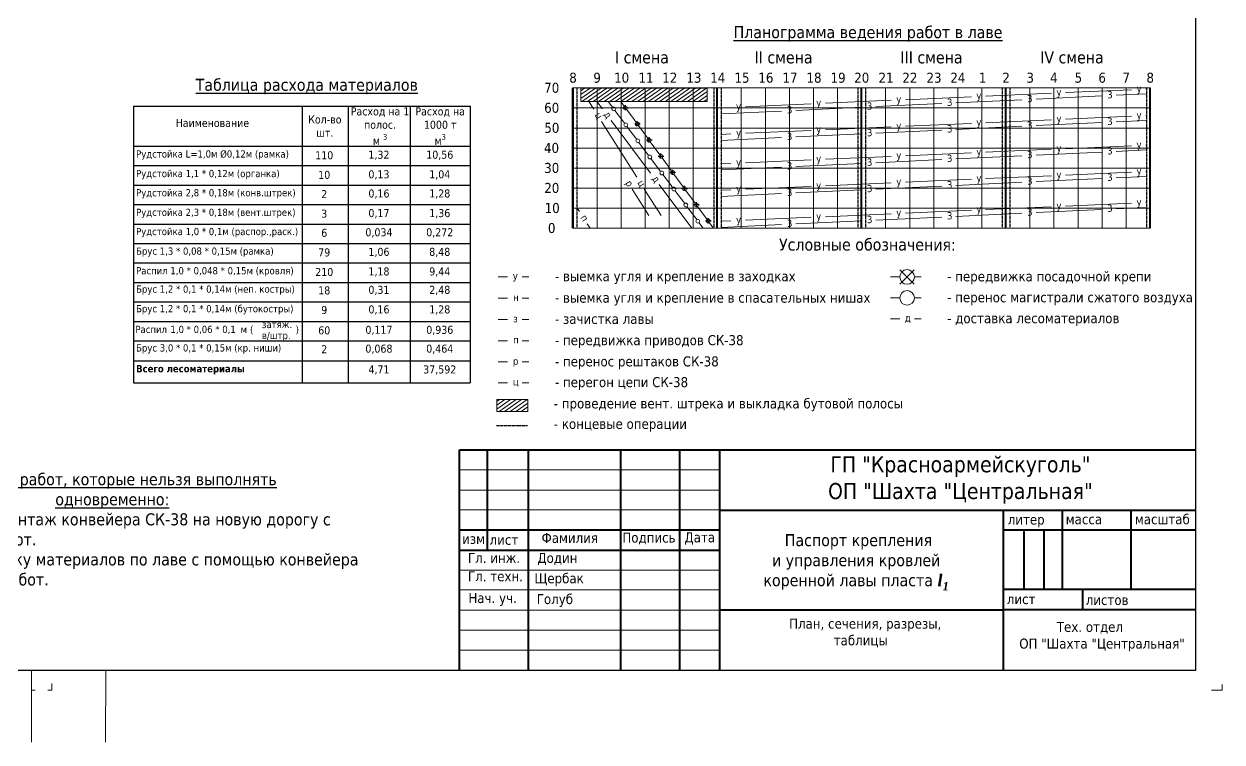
# Model space of a CAD drawing. Header units: millimetres. Extents: x 1757 to 4342, y -1901 to 53.
# Drawn here: x 3989.2 to 4288.1, y -702.8 to -523.6 of the extents above; entities that cross this region are included whole.
import ezdxf

# ---------------------------------------------------------------- set-up
doc = ezdxf.new("R2010")
doc.units = ezdxf.units.MM
doc.header["$LTSCALE"] = 0.1
doc.linetypes.add('DASHED', pattern=[0.75, 0.5, -0.25])
doc.styles.get("Standard").update_dxf_attribs({"font": 'txt.shx'})
doc.styles.add('стиль', font='TAHOMA.TTF')

msp = doc.modelspace()

# ---------------------------------------------------------------- hatches: boundary and pattern name
at = {"linetype": 'ByBlock', "lineweight": 15}
h = msp.add_hatch(dxfattribs=at)
h.set_pattern_fill('LINE', scale=0.25, angle=35, style=0)
h.set_pattern_definition([(35, (-190.0501, 251.07), (-0.4552763, 0.65020194), [])])
h.paths.add_polyline_path([(4128.135, -539.555), (4159.677, -539.555), (4159.677, -542.907), (4128.135, -542.907)])
h = msp.add_hatch(dxfattribs=at)
h.set_pattern_fill('LINE', scale=0.25, angle=35, style=0)
h.set_pattern_definition([(35, (-208.23915, 266.54286), (-0.4552763, 0.65020194), [])])
h.paths.add_polyline_path([(4107.208, -617.297), (4114.911, -617.297), (4114.911, -620.266), (4107.208, -620.266)])

# ---------------------------------------------------------------- linework, layer by layer
at = {"color": 7, "linetype": 'ByBlock', "lineweight": 30}
for p, q in [((4281.618, -684.836), (4281.618, -274.836)), ((4139.291, -545.099), (4139.291, -543.823)), ((4138.656, -544.475), (4140.029, -544.475)), ((4141.605, -548.461), (4142.978, -548.461)), ((4142.24, -549.086), (4142.24, -547.81)), ((4144.554, -552.499), (4145.926, -552.499)), ((4145.189, -553.124), (4145.189, -551.847)), ((4148.138, -557.162), (4148.138, -555.885)), ((4147.502, -556.537), (4148.875, -556.537)), ((4150.451, -560.575), (4151.824, -560.575)), ((4151.087, -561.2), (4151.087, -559.923)), ((4153.4, -564.613), (4154.773, -564.613)), ((4154.035, -565.238), (4154.035, -563.961)), ((4156.349, -568.651), (4157.722, -568.651)), ((4156.984, -569.276), (4156.984, -567.999)), ((4159.298, -572.689), (4160.67, -572.689)), ((4159.933, -573.313), (4159.933, -572.037)), ((3719.16, -684.836), (4009.635, -684.836)), ((3991.143, -684.836), (4281.618, -684.836))]:
    msp.add_line(p, q, dxfattribs=at)
at = {"color": 7, "lineweight": 50}
msp.add_line((4126.21, -574.526), (4126.21, -539.526), dxfattribs=at)
at = {"linetype": 'Continuous', "lineweight": 0}
for p, q in [((4126.21, -539.526), (4270.21, -539.526)), ((4174.21, -574.526), (4174.21, -539.526)), ((4180.21, -574.526), (4180.21, -539.526)), ((4186.21, -574.526), (4186.21, -539.526)), ((4192.21, -574.526), (4192.21, -539.526)), ((4204.21, -574.526), (4204.21, -539.526)), ((4210.21, -574.526), (4210.21, -539.526)), ((4216.21, -574.526), (4216.21, -539.526)), ((4222.21, -574.526), (4222.21, -539.526)), ((4228.21, -574.526), (4228.21, -539.526)), ((4240.21, -574.526), (4240.21, -539.526)), ((4246.21, -574.526), (4246.21, -539.526)), ((4252.21, -574.526), (4252.21, -539.526)), ((4258.21, -574.526), (4258.21, -539.526)), ((4264.21, -574.526), (4264.21, -539.526)), ((4126.21, -544.526), (4270.21, -544.526)), ((4126.21, -549.526), (4270.21, -549.526)), ((4126.21, -554.526), (4270.21, -554.526)), ((4126.21, -559.526), (4270.21, -559.526)), ((4126.21, -564.526), (4270.21, -564.526)), ((4126.21, -569.526), (4270.21, -569.526)), ((4126.21, -574.526), (4270.21, -574.526))]:
    msp.add_line(p, q, dxfattribs=at)
at = {"color": 7, "linetype": 'DASHED', "lineweight": 30, "ltscale": 2}
for p, q in [((4127.175, -539.526), (4127.175, -574.526)), ((4161.309, -539.526), (4161.309, -574.526)), ((4163.175, -539.526), (4163.175, -574.526)), ((4197.309, -539.526), (4197.309, -574.526)), ((4199.175, -539.526), (4199.175, -574.526)), ((4233.309, -539.526), (4233.309, -574.526)), ((4235.175, -539.526), (4235.175, -574.526)), ((4269.309, -539.526), (4269.309, -574.526)), ((4107.123, -623.754), (4114.884, -623.754))]:
    msp.add_line(p, q, dxfattribs=at)
at = {"color": 7, "linetype": 'Continuous', "lineweight": 0}
for p, q in [((4132.21, -574.526), (4132.21, -539.526)), ((4138.21, -574.526), (4138.21, -539.526)), ((4144.21, -574.526), (4144.21, -539.526)), ((4150.21, -574.526), (4150.21, -539.526)), ((4156.21, -574.526), (4156.21, -539.526)), ((4168.21, -574.526), (4168.21, -539.526))]:
    msp.add_line(p, q, dxfattribs=at)
at = {"color": 7, "lineweight": 40}
msp.add_line((4162.21, -574.526), (4162.21, -539.526), dxfattribs=at)
at = {"lineweight": 40}
for p, q in [((4198.21, -574.526), (4198.21, -539.526)), ((4234.21, -574.526), (4234.21, -539.526)), ((4270.21, -574.526), (4270.21, -539.526)), ((4097.864, -629.836), (4281.618, -629.836)), ((4097.877, -684.846), (4097.877, -629.846)), ((4104.894, -654.852), (4104.894, -629.836)), ((4115.143, -684.837), (4115.143, -629.837)), ((4138.154, -684.837), (4138.154, -629.837)), ((4152.877, -684.837), (4152.877, -629.837)), ((4162.869, -684.837), (4162.869, -629.837)), ((4162.869, -644.854), (4281.618, -644.854)), ((4233.602, -684.659), (4233.602, -644.932)), ((4248.35, -664.544), (4248.35, -645.003)), ((4265.393, -644.924), (4265.393, -664.622)), ((4097.935, -649.817), (4162.887, -649.817)), ((4233.349, -649.79), (4281.618, -649.79)), ((4238.654, -649.79), (4238.654, -664.622)), ((4243.681, -649.79), (4243.681, -664.622)), ((4097.935, -654.852), (4162.887, -654.852)), ((4233.349, -664.622), (4281.618, -664.622)), ((4253.298, -664.622), (4253.298, -669.567)), ((4162.916, -669.748), (4233.35, -669.748)), ((4233.349, -669.645), (4281.618, -669.645))]:
    msp.add_line(p, q, dxfattribs=at)
at = {"color": 7, "linetype": 'ByBlock', "lineweight": 15}
for p, q in [((4229.142, -541.573), (4245.576, -540.848)), ((4249.122, -540.691), (4265.557, -539.965)), ((4261.718, -541.366), (4269.309, -541.009)), ((4269.103, -539.809), (4269.309, -539.8)), ((4130.165, -542.872), (4131.402, -544.831)), ((4132.186, -542.879), (4133.574, -544.733)), ((4134.995, -542.879), (4136.096, -544.351)), ((4138.146, -542.907), (4139.01, -544.088)), ((4169.252, -544.218), (4185.635, -543.494)), ((4189.181, -543.338), (4205.615, -542.612)), ((4201.785, -544.188), (4218.217, -543.414)), ((4209.161, -542.455), (4225.596, -541.73)), ((4221.763, -543.247), (4238.195, -542.474)), ((4241.74, -542.307), (4258.173, -541.533)), ((4136.669, -545.116), (4138.567, -547.652)), ((4139.573, -544.861), (4141.441, -547.418)), ((4163.175, -546.005), (4178.262, -545.295)), ((4163.296, -544.481), (4165.61, -544.378)), ((4181.807, -545.128), (4198.239, -544.355)), ((4249.122, -547.318), (4265.557, -546.593)), ((4269.103, -546.436), (4269.309, -546.427)), ((4133.348, -547.913), (4142.105, -561.778)), ((4135.758, -547.652), (4145.585, -560.78)), ((4138.567, -547.652), (4139.092, -548.354)), ((4139.665, -549.119), (4142.116, -552.393)), ((4141.441, -547.418), (4141.967, -548.12)), ((4142.522, -548.899), (4144.934, -552.202)), ((4189.181, -549.965), (4205.615, -549.239)), ((4209.161, -549.083), (4225.596, -548.357)), ((4221.763, -549.874), (4238.195, -549.101)), ((4229.142, -548.2), (4245.576, -547.475)), ((4241.74, -548.934), (4258.173, -548.16)), ((4261.718, -547.993), (4269.309, -547.636)), ((4145.471, -552.936), (4147.856, -556.202)), ((4163.175, -552.632), (4178.262, -551.922)), ((4163.296, -551.108), (4165.61, -551.005)), ((4169.252, -550.845), (4185.635, -550.121)), ((4181.807, -551.755), (4198.239, -550.982)), ((4201.785, -550.815), (4218.217, -550.041)), ((4142.662, -553.122), (4145.085, -556.359)), ((4209.161, -556.445), (4225.596, -555.719)), ((4229.142, -555.562), (4245.576, -554.837)), ((4241.74, -556.296), (4258.173, -555.522)), ((4249.122, -554.68), (4265.557, -553.955)), ((4261.718, -555.355), (4269.309, -554.998)), ((4269.103, -553.798), (4269.309, -553.789)), ((4145.658, -557.125), (4148.081, -560.362)), ((4148.42, -556.974), (4150.805, -560.24)), ((4163.296, -558.47), (4165.61, -558.368)), ((4169.252, -558.207), (4185.635, -557.483)), ((4181.807, -559.117), (4198.239, -558.344)), ((4189.181, -557.327), (4205.615, -556.601)), ((4201.785, -558.177), (4218.217, -557.403)), ((4221.763, -557.236), (4238.195, -556.463)), ((4148.654, -561.128), (4150.52, -563.622)), ((4151.369, -561.012), (4153.206, -563.528)), ((4163.175, -559.995), (4178.262, -559.284)), ((4229.142, -562.157), (4245.576, -561.432)), ((4249.122, -561.275), (4265.557, -560.549)), ((4261.718, -561.95), (4269.309, -561.593)), ((4269.103, -560.393), (4269.309, -560.384)), ((4140.981, -564.779), (4145.159, -571.396)), ((4144, -564.779), (4148.179, -571.396)), ((4147.712, -563.622), (4155.874, -574.526)), ((4150.52, -563.622), (4151.077, -564.365)), ((4153.206, -563.528), (4153.753, -564.278)), ((4169.252, -564.802), (4185.635, -564.078)), ((4181.807, -565.712), (4198.239, -564.939)), ((4189.181, -563.922), (4205.615, -563.196)), ((4201.785, -564.772), (4218.217, -563.998)), ((4209.161, -563.039), (4225.596, -562.314)), ((4221.763, -563.831), (4238.195, -563.058)), ((4241.74, -562.891), (4258.173, -562.117)), ((4151.65, -565.131), (4154.073, -568.368)), ((4154.317, -565.05), (4156.702, -568.316)), ((4163.175, -566.589), (4178.262, -565.879)), ((4163.296, -565.065), (4165.61, -564.962)), ((4127.175, -569.331), (4127.821, -570.354)), ((4154.646, -569.133), (4157.069, -572.371)), ((4157.266, -569.088), (4159.651, -572.354)), ((4209.161, -570.773), (4225.596, -570.047)), ((4221.763, -571.565), (4238.195, -570.791)), ((4229.142, -569.891), (4245.576, -569.165)), ((4241.74, -570.624), (4258.173, -569.851)), ((4249.122, -569.008), (4265.557, -568.283)), ((4261.718, -569.684), (4269.309, -569.326)), ((4269.103, -568.126), (4269.309, -568.117)), ((4129.767, -573.436), (4130.456, -574.526)), ((4157.642, -573.136), (4158.682, -574.526)), ((4160.215, -573.126), (4161.238, -574.528)), ((4163.175, -574.323), (4178.262, -573.612)), ((4163.296, -572.798), (4165.61, -572.696)), ((4169.252, -572.535), (4185.635, -571.812)), ((4181.807, -573.446), (4198.239, -572.672)), ((4189.181, -571.655), (4205.615, -570.929)), ((4201.785, -572.505), (4218.217, -571.732)), ((4107.566, -586.651), (4109.882, -586.651)), ((4113.528, -586.651), (4115.196, -586.651)), ((4205.428, -586.693), (4207.744, -586.693)), ((4211.389, -586.693), (4213.058, -586.693)), ((4107.566, -592.013), (4109.882, -592.013)), ((4113.528, -592.013), (4115.196, -592.013)), ((4205.428, -591.922), (4207.744, -591.922)), ((4211.389, -591.922), (4213.058, -591.922)), ((4107.566, -597.313), (4109.882, -597.313)), ((4113.528, -597.313), (4115.196, -597.313)), ((4205.428, -597.137), (4207.744, -597.137)), ((4211.389, -597.137), (4213.058, -597.137)), ((4107.566, -602.614), (4109.882, -602.614)), ((4113.528, -602.614), (4115.196, -602.614)), ((4107.566, -607.914), (4109.882, -607.914)), ((4113.528, -607.914), (4115.196, -607.914)), ((4107.566, -613.089), (4109.882, -613.089)), ((4113.528, -613.089), (4115.196, -613.089)), ((3991.1, -702.754), (3991.143, -684.836)), ((4009.591, -702.754), (4009.635, -684.836))]:
    msp.add_line(p, q, dxfattribs=at)
at = {"color": 7}
for p, q in [((4016.573, -544.049), (4100.573, -544.049)), ((4016.573, -544.049), (4016.573, -613.076)), ((4058.64, -544.049), (4058.64, -613.076)), ((4070.1, -544.049), (4070.1, -613.076)), ((4085.573, -544.049), (4085.573, -613.076)), ((4100.573, -544.049), (4100.573, -613.076)), ((4016.573, -554.049), (4100.573, -554.049)), ((4016.573, -558.907), (4100.573, -558.907)), ((4016.573, -563.765), (4100.573, -563.765)), ((4016.573, -568.623), (4100.573, -568.623)), ((4016.573, -573.481), (4100.573, -573.481)), ((4016.573, -578.34), (4100.573, -578.34)), ((4016.573, -583.198), (4100.573, -583.198)), ((4016.573, -588.056), (4100.573, -588.056)), ((4016.573, -592.914), (4100.573, -592.914)), ((4016.573, -597.772), (4100.573, -597.772)), ((4016.573, -597.772), (4100.573, -597.772)), ((4016.573, -602.62), (4100.573, -602.62)), ((4016.573, -607.591), (4100.573, -607.591)), ((4016.573, -613.076), (4100.573, -613.076))]:
    msp.add_line(p, q, dxfattribs=at)
at = {"linetype": 'ByBlock', "lineweight": 30}
for p, q in [((4207.775, -588.465), (4211.31, -584.93)), ((4211.31, -588.465), (4207.775, -584.93))]:
    msp.add_line(p, q, dxfattribs=at)
at = {"lineweight": 18}
for p, q in [((4097.935, -634.84), (4162.887, -634.84)), ((4097.935, -639.873), (4162.887, -639.873)), ((4097.935, -644.835), (4162.887, -644.835)), ((4097.935, -659.852), (4162.887, -659.852)), ((4097.935, -664.811), (4162.887, -664.811)), ((4097.935, -669.833), (4162.887, -669.833)), ((4097.935, -674.855), (4162.887, -674.855)), ((4097.935, -679.832), (4162.887, -679.832))]:
    msp.add_line(p, q, dxfattribs=at)
at = {"color": 2, "linetype": 'ByBlock', "lineweight": 0}
for p, q in [((3991.143, -688.376), (3991.143, -689.836)), ((3991.143, -689.836), (3992.016, -689.836)), ((3995.186, -689.836), (3996.16, -689.836)), ((3996.16, -689.836), (3996.16, -688.152)), ((4285.511, -689.836), (4288.143, -689.836)), ((4288.143, -689.836), (4288.143, -688.406))]:
    msp.add_line(p, q, dxfattribs=at)
at = {"color": 7, "linetype": 'ByBlock', "lineweight": 15}
for points in [[(4128.135, -539.555), (4159.677, -539.555), (4159.677, -542.907), (4128.135, -542.907)], [(4107.208, -617.297), (4114.911, -617.297), (4114.911, -620.266), (4107.208, -620.266)]]:
    msp.add_lwpolyline(points, close=True, dxfattribs=at)
for centre, radius in [((4139.291, -544.475), 0.478), ((4136.383, -544.733), 0.478), ((4139.379, -548.736), 0.478), ((4142.24, -548.512), 0.478), ((4142.375, -552.739), 0.478), ((4145.189, -552.55), 0.478), ((4145.371, -556.742), 0.478), ((4148.138, -556.588), 0.478), ((4148.367, -560.745), 0.478), ((4151.087, -560.626), 0.478), ((4151.363, -564.748), 0.478), ((4154.035, -564.664), 0.478), ((4154.36, -568.751), 0.478), ((4156.984, -568.702), 0.478), ((4157.356, -572.754), 0.478), ((4159.933, -572.74), 0.478), ((4209.567, -586.693), 1.823), ((4209.567, -591.922), 1.823)]:
    msp.add_circle(centre, radius, dxfattribs=at)

# ---------------------------------------------------------------- texts
at = {"color": 7, "linetype": 'ByBlock', "lineweight": 15, "style": 'стиль'}
for s, p in [('Распил ', (4017.028, -600.675)), ('1,0 * 0,06 * 0,1', (4025.773, -600.675)), ('м ', (4043.28, -600.675)), ('(', (4045.635, -600.675)), ('затяж.', (4048.594, -599.449)), ('в/штр.', (4048.594, -602.195)), (')', (4057.014, -600.675))]:
    msp.add_text(s, height=1.8, dxfattribs=at).set_placement(p)
at = {"color": 7, "attachment_point": 1, "style": 'стиль'}
for s, insert, char_height, width in [('\\A1;\\pi29.137;{\\LПланограмма ведения работ в лаве}', (4137.137, -524.099), 3, 125.89643), ('\\A1;\\pi56.156;I смена', (4080.525, -530.393), 3, 125.89643), ('\\A1;\\pi55.387;II смена', (4116.114, -530.393), 3, 125.89643), ('\\A1;\\pi54.617;III смена', (4153.266, -530.393), 3, 125.89643), ('\\A1;\\pi54.925;IV смена', (4187.84, -530.393), 3, 125.89643), ('\\A1;\\pi34.994;{\\LТаблица расхода материалов}', (3997.082, -537.244), 3, 125.89643), ('\\pi38.85;8', (4086.433, -535.716), 2.5, 79.3281), ('\\pi38.853;9', (4092.433, -535.716), 2.5, 79.3281), ('\\pi38.046;10', (4098.433, -535.716), 2.5, 79.3281), ('\\pi38.116;11', (4104.433, -535.716), 2.5, 79.3281), ('\\pi38.052;12', (4110.433, -535.716), 2.5, 79.3281), ('\\pi38.074;13', (4116.433, -535.716), 2.5, 79.3281), ('\\pi38.019;14', (4122.433, -535.716), 2.5, 79.3281), ('\\pi38.067;15', (4128.433, -535.716), 2.5, 79.3281), ('\\pi38.033;16', (4134.433, -535.716), 2.5, 79.3281), ('\\pi38.039;17', (4140.433, -535.716), 2.5, 79.3281), ('\\pi38.039;18', (4146.433, -535.716), 2.5, 79.3281), ('\\pi38.048;19', (4152.433, -535.716), 2.5, 79.3281), ('\\pi37.948;20', (4158.433, -535.716), 2.5, 79.3281), ('\\pi38.018;21', (4164.433, -535.716), 2.5, 79.3281), ('\\pi37.954;22', (4170.433, -535.716), 2.5, 79.3281), ('\\pi37.976;23', (4176.433, -535.716), 2.5, 79.3281), ('\\pi37.921;24', (4182.433, -535.716), 2.5, 79.3281), ('\\pi39.055;1', (4188.433, -535.716), 2.5, 79.3281), ('\\pi38.893;2', (4194.433, -535.716), 2.5, 79.3281), ('\\pi38.904;3', (4200.433, -535.716), 2.5, 79.3281), ('\\pi38.802;4', (4206.433, -535.716), 2.5, 79.3281), ('\\pi38.919;5', (4212.433, -535.716), 2.5, 79.3281), ('\\pi38.853;6', (4218.433, -535.716), 2.5, 79.3281), ('\\pi38.871;7', (4224.433, -535.716), 2.5, 79.3281), ('\\pi38.85;8', (4230.433, -535.716), 2.5, 79.3281), ('\\pi37.94;70', (4081.094, -538.227), 2.5, 79.3281), ('\\pi37.928;60', (4081.094, -543.227), 2.5, 79.3281), ('\\A1;\\pi53.82;Наименование', (3973.26, -547.264), 2, 125.89643), ('\\pi37.961;50', (4081.094, -548.227), 2.5, 79.3281), ('Рудстойка L=1,0м Ø0,12м (рамка)', (4017.211, -555.101), 1.8, 79.3281), ('\\pi37.89;40', (4081.094, -553.227), 2.5, 79.3281), ('\\pi37.938;30', (4081.094, -558.227), 2.5, 79.3281), ('Рудстойка 1,1 * 0,12м (органка)', (4017.211, -559.989), 1.8, 79.3281), ('Рудстойка 2,8 * 0,18м (конв.штрек)', (4017.211, -564.778), 1.8, 79.3281), ('\\pi37.948;20', (4081.094, -563.227), 2.5, 79.3281), ('Рудстойка 2,3 * 0,18м (вент.штрек)', (4017.211, -569.666), 1.8, 79.3281), ('\\pi38.046;10', (4081.094, -568.227), 2.5, 79.3281), ('\\pi38.865;0', (4081.094, -573.227), 2.5, 79.3281), ('Рудстойка 1,0 * 0,1м (распор.,раск.)', (4017.211, -574.454), 1.8, 79.3281), ('Брус 1,3 * 0,08 * 0,15м (рамка)', (4017.211, -579.342), 1.8, 79.3281), ('\\A1;\\pi40.472;Условные обозначения:', (4137.137, -577.102), 3, 125.89643), ('Распил 1,0 * 0,048 * 0,15м (кровля)', (4017.211, -584.23), 1.8, 79.3281), ('- выемка угля и крепление в заходках', (4121.707, -585.252), 2.5, 79.3281), ('- передвижка посадочной крепи', (4219.569, -585.294), 2.5, 90.88892), ('Брус 1,2 * 0,1 * 0,14м (неп. костры)', (4017.211, -588.819), 1.8, 79.3281), ('\\pi39.055;у', (4072.129, -585.527), 1.8, 79.3281), ('\\pi39.131;н', (4072.129, -590.888), 1.8, 79.3281), ('- выемка угля и крепление в спасательных нишах', (4121.707, -590.614), 2.5, 90.88892), ('- перенос магистрали сжатого воздуха', (4219.569, -590.523), 2.5, 90.88892), ('Брус 1,2 * 0,1 * 0,14м (бутокостры)', (4017.211, -593.707), 1.8, 79.3281), ('\\pi39.154;з', (4072.129, -596.189), 1.8, 79.3281), ('- зачистка лавы', (4121.707, -595.914), 2.5, 90.88892), ('\\pi39.008;д', (4169.99, -596.013), 1.8, 79.3281), ('- доставка лесоматериалов', (4219.569, -595.738), 2.5, 90.88892), ('Брус 3,0 * 0,1 * 0,15м (кр. ниши)', (4017.211, -603.495), 1.8, 79.3281), ('\\pi39.131;п', (4072.129, -601.49), 1.8, 79.3281), ('- передвижка приводов СК-38', (4121.707, -601.215), 2.5, 90.88892), ('- перенос рештаков СК-38', (4121.707, -606.515), 2.5, 90.88892), ('{\\fTahoma|b1|i0|c204|p34;Всего лесоматериалы}', (4017.211, -608.683), 1.8, 79.3281), ('\\pi39.098;р', (4072.129, -606.79), 1.8, 79.3281), ('\\pi39.068;ц', (4072.129, -611.964), 1.8, 79.3281), ('- перегон цепи СК-38', (4121.707, -611.69), 2.5, 90.88892), ('- проведение вент. штрека и выкладка бутовой полосы', (4121.42, -617.004), 2.5, 90.88892), ('- концевые операции', (4121.42, -622.106), 2.5, 90.88892), ('\\A1;\\pi20.863;{\\LПеречень работ, которые нельзя выполнять\\P\\pi48.812;одновременно:\\P\\pi0;}1. Перемонтаж конвейера СК-38 на новую дорогу с другими видами работ.\\P2. Доставку материалов по лаве с помощью конвейера с другими видами работ.', (3948.244, -635.674), 3, 125.89643)]:
    msp.add_mtext(s, dxfattribs=dict(at, insert=insert, char_height=char_height, width=width))
at = {"color": 7, "char_height": 1.8, "width": 79.3281, "attachment_point": 1, "style": 'стиль'}
for s, insert, rotation in [('\\pi39.055;у', (4187.785, -542.274), 2.52811), ('\\pi39.055;у', (4207.766, -541.392), 2.52811), ('\\pi39.117;3', (4220.364, -542.188), 2.6953), ('\\pi39.055;у', (4227.746, -540.51), 2.52811), ('\\pi39.055;у', (4127.844, -544.92), 2.52811), ('\\pi39.055;у', (4147.824, -544.038), 2.52811), ('\\pi39.117;3', (4160.43, -545.009), 2.6953), ('\\pi39.055;у', (4167.805, -543.156), 2.52811), ('\\pi39.117;3', (4180.408, -544.069), 2.6953), ('\\pi39.117;3', (4200.386, -543.128), 2.6953), ('\\pi39.068;ц', (4112.192, -512.31), 302.27466), ('\\pi39.008;д', (4111.851, -513.835), 306.81466), ('\\pi39.117;3', (4140.453, -545.95), 2.6953), ('\\pi39.055;у', (4207.766, -548.019), 2.52811), ('\\pi39.117;3', (4220.364, -548.815), 2.6953), ('\\pi39.055;у', (4227.746, -547.137), 2.52811), ('\\pi39.055;у', (4147.824, -550.665), 2.52811), ('\\pi39.117;3', (4160.43, -551.636), 2.6953), ('\\pi39.055;у', (4167.805, -549.783), 2.52811), ('\\pi39.117;3', (4180.408, -550.696), 2.6953), ('\\pi39.055;у', (4187.785, -548.901), 2.52811), ('\\pi39.117;3', (4200.386, -549.755), 2.6953), ('\\pi39.055;у', (4127.844, -551.548), 2.52811), ('\\pi39.117;3', (4140.453, -552.577), 2.6953), ('\\pi39.055;у', (4167.805, -557.145), 2.52811), ('\\pi39.055;у', (4187.785, -556.263), 2.52811), ('\\pi39.117;3', (4200.386, -557.117), 2.6953), ('\\pi39.055;у', (4207.766, -555.381), 2.52811), ('\\pi39.117;3', (4220.364, -556.177), 2.6953), ('\\pi39.055;у', (4227.746, -554.499), 2.52811), ('\\pi39.055;у', (4127.844, -558.91), 2.52811), ('\\pi39.117;3', (4140.453, -559.939), 2.6953), ('\\pi39.055;у', (4147.824, -558.028), 2.52811), ('\\pi39.117;3', (4160.43, -558.998), 2.6953), ('\\pi39.117;3', (4180.408, -558.058), 2.6953), ('\\pi39.008;д', (4123.862, -529.881), 306.81466), ('\\pi39.055;у', (4187.785, -562.858), 2.52811), ('\\pi39.117;3', (4200.386, -563.712), 2.6953), ('\\pi39.055;у', (4207.766, -561.976), 2.52811), ('\\pi39.117;3', (4220.364, -562.772), 2.6953), ('\\pi39.055;у', (4227.746, -561.094), 2.52811), ('\\pi39.098;р', (4119.853, -529.22), 302.27466), ('\\pi39.068;ц', (4122.872, -529.22), 302.27466), ('\\pi39.055;у', (4127.844, -565.504), 2.52811), ('\\pi39.117;3', (4140.453, -566.534), 2.6953), ('\\pi39.055;у', (4147.824, -564.622), 2.52811), ('\\pi39.117;3', (4160.43, -565.593), 2.6953), ('\\pi39.055;у', (4167.805, -563.74), 2.52811), ('\\pi39.117;3', (4180.408, -564.653), 2.6953), ('\\pi39.055;у', (4227.746, -568.827), 2.52811), ('\\pi39.055;у', (4167.805, -571.473), 2.52811), ('\\pi39.117;3', (4180.408, -572.386), 2.6953), ('\\pi39.055;у', (4187.785, -570.591), 2.52811), ('\\pi39.117;3', (4200.386, -571.445), 2.6953), ('\\pi39.055;у', (4207.766, -569.709), 2.52811), ('\\pi39.117;3', (4220.364, -570.505), 2.6953), ('\\pi39.131;п', (4108.612, -537.833), 302.27466), ('\\pi39.055;у', (4127.844, -573.238), 2.52811), ('\\pi39.117;3', (4140.453, -574.267), 2.6953), ('\\pi39.055;у', (4147.824, -572.356), 2.52811), ('\\pi39.117;3', (4160.43, -573.326), 2.6953)]:
    msp.add_mtext(s, dxfattribs=dict(at, insert=insert, rotation=rotation))
at = {"color": 7, "char_height": 2, "attachment_point": 5}
for s, insert, width in [('{\\fTahoma|b0|i0|c204|p34;Кол-во\\Pшт.}', (4064.304, -549.049), 15), ('\\A1;{\\fTahoma|b0|i0|c204|p34;Расход на 1 полос.\\Pм \\H0.7x;\\S3^ ;}', (4078.073, -549.049), 18.47233), ('\\A1;{\\fTahoma|b0|i0|c204|p34;Расход на\\P1000 т\\Pм\\H0.7x;\\S3^ ;}', (4093.073, -549.049), 15), ('{\\fTahoma|b0|i0|c204|p34;110}', (4064.145, -556.347), 15), ('{\\fTahoma|b0|i0|c204|p34;1,32}', (4077.797, -556.347), 15), ('{\\fTahoma|b0|i0|c204|p34;10,56}', (4092.968, -556.347), 15), ('{\\fTahoma|b0|i0|c204|p34;10}', (4064.145, -561.235), 15), ('{\\fTahoma|b0|i0|c204|p34;0,13}', (4077.797, -561.235), 15), ('{\\fTahoma|b0|i0|c204|p34;1,04}', (4092.968, -561.235), 15), ('{\\fTahoma|b0|i0|c204|p34;0,16}', (4077.797, -566.023), 15), ('{\\fTahoma|b0|i0|c204|p34;1,28}', (4092.968, -566.023), 15), ('{\\fTahoma|b0|i0|c204|p34;2}', (4064.145, -566.023), 15), ('{\\fTahoma|b0|i0|c204|p34;3}', (4064.145, -570.911), 15), ('{\\fTahoma|b0|i0|c204|p34;0,17}', (4077.797, -570.911), 15), ('{\\fTahoma|b0|i0|c204|p34;1,36}', (4092.968, -570.911), 15), ('{\\fTahoma|b0|i0|c204|p34;6}', (4064.145, -575.699), 15), ('{\\fTahoma|b0|i0|c204|p34;0,034}', (4077.797, -575.699), 15), ('{\\fTahoma|b0|i0|c204|p34;0,272}', (4092.968, -575.699), 15), ('{\\fTahoma|b0|i0|c204|p34;79}', (4064.145, -580.587), 15), ('{\\fTahoma|b0|i0|c204|p34;1,06}', (4077.797, -580.587), 15), ('{\\fTahoma|b0|i0|c204|p34;8,48}', (4092.968, -580.587), 15), ('{\\fTahoma|b0|i0|c204|p34;210}', (4064.145, -585.475), 15), ('{\\fTahoma|b0|i0|c204|p34;1,18}', (4077.797, -585.475), 15), ('{\\fTahoma|b0|i0|c204|p34;9,44}', (4092.968, -585.475), 15), ('{\\fTahoma|b0|i0|c204|p34;18}', (4064.145, -590.064), 15), ('{\\fTahoma|b0|i0|c204|p34;0,31}', (4077.797, -590.064), 15), ('{\\fTahoma|b0|i0|c204|p34;2,48}', (4092.968, -590.064), 15), ('{\\fTahoma|b0|i0|c204|p34;9}', (4064.145, -594.952), 15), ('{\\fTahoma|b0|i0|c204|p34;0,16}', (4077.797, -594.952), 15), ('{\\fTahoma|b0|i0|c204|p34;1,28}', (4092.968, -594.952), 15), ('{\\fTahoma|b0|i0|c204|p34;60}', (4064.145, -600.04), 15), ('{\\fTahoma|b0|i0|c204|p34;0,117}', (4077.797, -600.04), 15), ('{\\fTahoma|b0|i0|c204|p34;0,936}', (4092.968, -600.04), 15), ('{\\fTahoma|b0|i0|c204|p34;2}', (4064.145, -604.74), 15), ('{\\fTahoma|b0|i0|c204|p34;0,068}', (4077.797, -604.74), 15), ('{\\fTahoma|b0|i0|c204|p34;0,464}', (4092.968, -604.74), 15), ('{\\fTahoma|b0|i0|c204|p34;4,71}', (4077.797, -609.928), 15), ('{\\fTahoma|b0|i0|c204|p34;37,592}', (4092.968, -609.928), 15)]:
    msp.add_mtext(s, dxfattribs=dict(at, insert=insert, width=width))
at = {"lineweight": 40}
for s, insert, char_height, width, attachment_point in [('{\\fTahoma|b0|i0|c204|p34;ГП "Красноармейскуголь"\\PОП "Шахта "Центральная"}', (4222.869, -637.345), 4, 120, 5), ('{\\fTahoma|b0|i0|c204|p32;          План, сечения, разрезы,\\P\\pi20.502;таблицы}', (4170.762, -671.951), 2.5, 54.26434, 1), ('{\\fTahoma|b0|i0|c204|p32;          Тех. отдел\\PОП "Шахта "Центральная"}', (4237.552, -672.767), 2.5, 42.18018, 1)]:
    msp.add_mtext(s, dxfattribs=dict(at, insert=insert, char_height=char_height, width=width, attachment_point=attachment_point))
at = {"linetype": 'Continuous', "lineweight": 30, "char_height": 2.5, "attachment_point": 1}
for s, insert, width in [('{\\fTahoma|b0|i0|c204|p32;литер}', (4234.677, -645.975), 13.5873), ('{\\fTahoma|b0|i0|c204|p32;масса}', (4249.143, -645.899), 15.4956), ('{\\fTahoma|b0|i0|c204|p32;масштаб}', (4266.394, -645.899), 16.0299), ('{\\fTahoma|b0|i0|c204|p32;изм}', (4098.547, -650.794), 6.4557), ('{\\fTahoma|b0|i0|c204|p32;лист}', (4105.401, -651.026), 8.88971), ('{\\fTahoma|b0|i0|c204|p32;Фамилия}', (4118.378, -650.562), 22.386), ('{\\fTahoma|b0|i0|c204|p32;Подпись}', (4138.54, -650.469), 14.3512), ('{\\fTahoma|b0|i0|c204|p32;Дата}', (4154.024, -650.423), 9.3817), ('{\\fTahoma|b0|i0|c204|p32;лист  }', (4234.453, -665.834), 13.7049), ('{\\fTahoma|b0|i0|c204|p32;листов   }', (4254.14, -666.051), 16.0978)]:
    msp.add_mtext(s, dxfattribs=dict(at, insert=insert, width=width))
at = {"char_height": 2.5, "style": 'стиль'}
for s, insert, width, attachment_point in [('\\A1;\\P{\\H1.2x; Паспорт крепления\\Pи управления кровлей\\Pкоренной лавы пласта \\fTimes New Roman|b1|i1|c0|p18;l\\H0.7x;\\S^ 1;\\fTahoma|b0|i0|c204|p34;\\H1.4286x;  \\P}  ', (4196.859, -646.704), 68.55293, 2), ('Гл. инж.', (4100.017, -655.567), 16.08903, 1), ('  Додин', (4115.451, -655.567), 22.1607, 1), ('Гл. техн.', (4100.017, -660.134), 16.08903, 1), ('       Щербак', (4110.022, -660.642), 21.56075, 1), ('Нач. уч.', (4100.125, -665.566), 15.81122, 1), ('   Голуб', (4114.358, -665.821), 21.15007, 1)]:
    msp.add_mtext(s, dxfattribs=dict(at, insert=insert, width=width, attachment_point=attachment_point))

doc.saveas('drawing.dxf')
